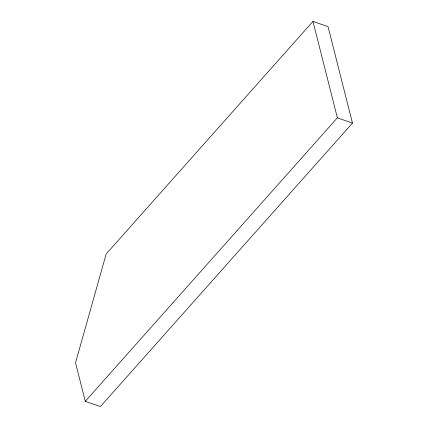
<?xml version="1.0" encoding="UTF-8"?>
<svg xmlns="http://www.w3.org/2000/svg" width="428" height="428" viewBox="0 0 428 428"><rect width="100%" height="100%" fill="white"/><g stroke="black" fill="none" stroke-linecap="round" stroke-linejoin="round"><path stroke-width="0.64" d="M312.97 21.4L106.176 253.975L75.537 362.762L85.295 401.336L100.393 406.6L352.463 123.098L328.062 26.664L312.97 21.4L337.371 117.834L85.295 401.336M337.371 117.834L352.463 123.098"/></g></svg>
